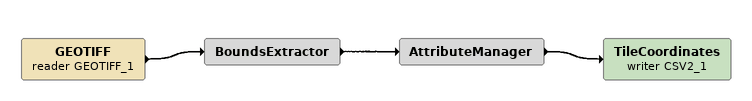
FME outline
GEOTIFF (reader GEOTIFF_1)
    -> BoundsExtractor
BoundsExtractor
    -> AttributeManager
AttributeManager
    -> TileCoordinates (writer CSV2_1)
TileCoordinates (writer CSV2_1)
